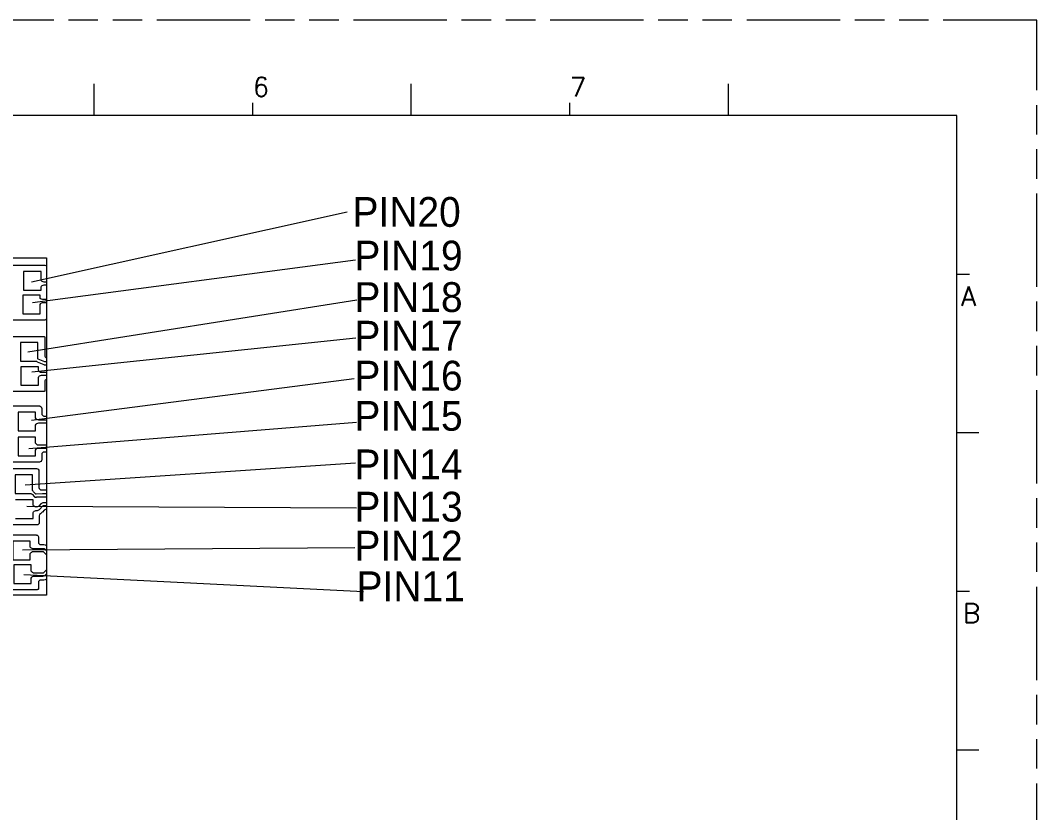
# Model space of a CAD drawing. Extents: x 3811 to 4710, y -385 to -198.
# Drawn here: x 4595.4 to 4698.8, y -278.7 to -198.1 of the extents above; entities that cross this region are included whole.
import ezdxf

# ---------------------------------------------------------------- set-up
doc = ezdxf.new("R2010")
doc.units = 0
doc.linetypes.add('PHANTOM', pattern=[29.5, 9.5, -1.5, 3, -1.5, 3, -1.5, 9.5])
doc.layers.get('0').update_dxf_attribs({"lineweight": 9})
doc.layers.add('0PAPERF', color=2, linetype='PHANTOM', lineweight=9, plot=False)
doc.layers.add('備註', color=1, linetype='Continuous', lineweight=9)
doc.styles.add('SIMPLEX', font='simplex.shx')
doc.styles.get("Standard").update_dxf_attribs({"font": 'PMingLiU.ttf'})

msp = doc.modelspace()

# ---------------------------------------------------------------- linework, layer by layer
for p, q in [((4602.92, -207.82), (4602.92, -204.6)), ((4635.18, -207.82), (4635.18, -204.6)), ((4667.44, -207.82), (4667.44, -204.6)), ((4619.05, -207.82), (4619.05, -206.53)), ((4651.31, -207.82), (4651.31, -206.53)), ((4690.67, -207.82), (4441.62, -207.82)), ((4690.67, -380.09), (4690.67, -207.82)), ((4690.67, -223.95), (4691.96, -223.95)), ((4690.67, -240.08), (4692.92, -240.08)), ((4690.67, -256.21), (4691.96, -256.21)), ((4690.67, -272.34), (4692.92, -272.34))]:
    msp.add_line(p, q)
at = {"linetype": 'Continuous'}
for points in [[(4591.24, -224.74), (4591.69, -224.29, -0.017055), (4591.73, -224.26), (4591.76, -224.22, -0.198937), (4592.15, -224.06), (4592.21, -224.06, -0.015751), (4592.26, -224.06), (4592.46, -224.06, 0.3821), (4592.68, -223.81), (4592.68, -223.16, -0.41432), (4592.75, -223.09), (4592.8, -223.09, 0.414946), (4592.82, -223.07, -0.414776), (4592.83, -223.06), (4595.71, -223.06), (4595.71, -223.06), (4597.9, -223.06, -0.189776), (4598.07, -223.13)], [(4598.07, -228.47, -0.329349), (4597.83, -228.65), (4595.58, -228.65), (4595.58, -228.65), (4592.76, -228.65, -0.415004), (4592.75, -228.64, 0.415004), (4592.74, -228.63, -0.414365), (4592.68, -228.57), (4592.68, -227.91, 0.381968), (4592.46, -227.66), (4592.26, -227.66)], [(4591.24, -232.16), (4591.89, -232.16), (4592.43, -231.62, 0.167277), (4592.48, -231.46), (4592.48, -230.54, -0.414253), (4592.73, -230.29), (4595.71, -230.29), (4595.71, -230.29), (4597.8, -230.29, -0.415404), (4597.81, -230.3, 0.415404), (4597.82, -230.31, -0.41439), (4597.89, -230.38), (4597.89, -232.24, 0.331263), (4598.07, -232.48)], [(4598.07, -234.67, 0.331226), (4597.89, -234.91), (4597.89, -235.85, -0.415651), (4597.88, -235.85, 0.416079), (4597.88, -235.86, -0.41441), (4597.83, -235.91), (4595.58, -235.91), (4595.58, -235.91), (4592.8, -235.91, -0.414081), (4592.55, -235.66), (4592.55, -234.51, 0.175809), (4592.49, -234.35), (4592.37, -234.23, 0.147764), (4592.24, -234.17), (4591.24, -234.17)], [(4591.24, -238.66), (4591.31, -238.59, -0.198918), (4591.7, -238.43), (4591.98, -238.43, 0.414074), (4592.23, -238.18), (4592.23, -237.48, -0.414858), (4592.24, -237.46, 0.414858), (4592.26, -237.44, -0.414398), (4592.33, -237.37), (4595.71, -237.37), (4595.71, -237.37), (4597.34, -237.37, -0.414106), (4597.59, -237.62), (4597.59, -238.15, 0.381799), (4597.81, -238.4), (4598.01, -238.4, -0.015786), (4598.06, -238.4), (4598.07, -238.4)], [(4598.12, -242.06), (4598.06, -242.06, -0.015787), (4598.01, -242.06), (4597.81, -242.06, 0.382075), (4597.59, -242.31), (4597.59, -242.84, -0.414254), (4597.34, -243.09), (4595.58, -243.09), (4595.58, -243.09), (4592.31, -243.09, -0.414411), (4592.26, -243.05), (4592.26, -243.02, 0.414713), (4592.24, -243, -0.414859), (4592.23, -242.98), (4592.23, -242.28, 0.414099), (4591.98, -242.03), (4591.7, -242.03, -0.198878), (4591.31, -241.87), (4591.24, -241.8)], [(4591.24, -244.83, -0.080759), (4591.41, -244.8), (4591.69, -244.8, 0.414081), (4591.94, -244.55), (4591.94, -243.84, -0.414769), (4591.96, -243.83, 0.414769), (4591.97, -243.82, -0.414326), (4592.05, -243.74), (4595.71, -243.74), (4595.71, -243.74), (4597.05, -243.74, -0.414081), (4597.3, -243.99), (4597.3, -245.67, 0.414106), (4597.55, -245.92), (4597.55, -245.92), (4598.07, -245.91)], [(4598.07, -247.91), (4597.98, -247.91, 0.155549), (4597.84, -247.97), (4597.65, -248.17), (4597.65, -248.17, -0.016602), (4597.61, -248.21), (4597.57, -248.25, -0.065692), (4597.46, -248.33), (4597.46, -248.34, 0.265181), (4597.33, -248.55), (4597.33, -249.22, -0.414254), (4597.08, -249.47), (4595.58, -249.47), (4595.58, -249.47), (4592.05, -249.47, -0.414411), (4592.01, -249.42), (4592.01, -249.4, 0.414504), (4591.98, -249.37, -0.414504), (4591.94, -249.34), (4591.94, -248.65, 0.414253), (4591.69, -248.4), (4591.42, -248.4)], [(4591.24, -251.59), (4591.49, -251.58, 0.401318), (4591.73, -251.33), (4591.73, -250.72, -0.414257), (4591.98, -250.47), (4595.71, -250.47), (4595.71, -250.47), (4597.03, -250.47, -0.414728), (4597.05, -250.49, 0.414728), (4597.07, -250.51, -0.41429), (4597.25, -250.69), (4597.25, -251.23, 0.414254), (4597.5, -251.48), (4597.78, -251.48, -0.137784), (4598.07, -251.56)], [(4598.07, -255, -0.137783), (4597.78, -255.08), (4597.5, -255.08, 0.414254), (4597.25, -255.33), (4597.25, -256, -0.414453), (4597.2, -256.05), (4597.16, -256.05, 0.416826), (4597.15, -256.06, -0.416826), (4597.15, -256.06), (4595.58, -256.06), (4595.58, -256.06), (4592.08, -256.06, -0.414254), (4591.83, -255.81), (4591.83, -255.28, 0.381963), (4591.61, -255.03), (4591.3, -255.03, -0.015786), (4591.25, -255.03), (4591.21, -255.03)]]:
    msp.add_lwpolyline(points, format="xyb", dxfattribs=at)
at = {"color": 8, "linetype": 'Continuous'}
for points in [[(4598.07, -224.77), (4597.85, -224.77, 0.019287), (4597.84, -224.77), (4597.83, -224.77, -0.294231), (4597.51, -224.55), (4597.51, -223.69), (4595.74, -223.69), (4595.74, -225.59), (4597.51, -225.59), (4597.51, -225.27, -0.287763), (4597.82, -225.05), (4598.07, -225.05)], [(4598.07, -226.55), (4597.65, -226.55, -0.272803), (4597.44, -226.43), (4597.44, -226.11), (4595.67, -226.11), (4595.67, -228.01), (4597.44, -228.01), (4597.44, -227.05, -0.299246), (4597.77, -226.83, 0.016299), (4597.78, -226.83), (4598.07, -226.83)]]:
    msp.add_lwpolyline(points, format="xyb", dxfattribs=at)
at = {"color": 200, "linetype": 'Continuous'}
for points in [[(4598.07, -232.89), (4597.9, -232.89), (4597.23, -232.6, -0.069108), (4597.18, -232.52), (4597.18, -230.92), (4595.41, -230.92), (4595.41, -232.82), (4597.01, -232.82), (4597.01, -232.82, 0.071716), (4597.05, -232.83), (4597.05, -232.83, 0.165174), (4597.13, -232.87), (4597.8, -233.16, 0.123327), (4597.87, -233.18), (4598.07, -233.18)], [(4598.07, -233.97), (4597.58, -233.97, 0.016302), (4597.57, -233.97, -0.299973), (4597.24, -233.75), (4597.24, -233.38), (4595.47, -233.38), (4595.47, -235.27), (4597.24, -235.27), (4597.24, -234.47, -0.299246), (4597.57, -234.25, 0.012597), (4597.58, -234.25), (4598.07, -234.25)]]:
    msp.add_lwpolyline(points, format="xyb", dxfattribs=at)
at = {"color": 58, "linetype": 'Continuous'}
for points in [[(4598.07, -238.81, 0.035579), (4598.01, -238.81, 0.01265), (4598.01, -238.81), (4597.29, -238.81, 0.012529), (4597.28, -238.81, -0.299973), (4596.95, -238.59), (4596.95, -238), (4595.18, -238), (4595.18, -239.9), (4596.95, -239.9), (4596.95, -239.31, -0.299729), (4597.28, -239.1), (4598.01, -239.1, 0.01012), (4598.02, -239.1, -0.127966), (4598.07, -239.11, -0.127966)], [(4598.07, -241.35, -0.136802), (4598.01, -241.37, 0.012545), (4598.01, -241.37), (4597.29, -241.37, 0.012529), (4597.28, -241.37, 0.005916), (4597.27, -241.37), (4597.27, -241.37, -0.289093), (4596.95, -241.15), (4596.95, -240.56), (4595.18, -240.56), (4595.18, -242.46), (4596.95, -242.46), (4596.95, -241.87, -0.289904), (4597.27, -241.65, 0.005982), (4597.28, -241.65, 0.016299), (4597.29, -241.65), (4598.01, -241.65, 0.014726), (4598.02, -241.65, 0.030859), (4598.07, -241.65, 0.030859)]]:
    msp.add_lwpolyline(points, format="xyb", dxfattribs=at)
at = {"color": 18, "linetype": 'Continuous'}
for points in [[(4598.07, -246.32), (4597.68, -246.32, 0.053191), (4597.65, -246.32), (4597.03, -246.33, 0.079975), (4596.98, -246.34), (4596.74, -246.09, -0.092395), (4596.66, -245.98), (4596.66, -244.38), (4594.89, -244.38), (4594.89, -246.27), (4596.48, -246.27, -0.095789), (4596.59, -246.35, 0.022204), (4596.6, -246.36), (4596.84, -246.6, 0.221426), (4596.95, -246.65), (4596.99, -246.65, 0.185148), (4597.09, -246.61), (4597.68, -246.61, 0.030844), (4597.69, -246.61), (4598.07, -246.6)], [(4598.07, -247.22), (4597.77, -247.22, 0.012507), (4597.76, -247.22, 0.197808), (4597.49, -247.34), (4597.48, -247.34), (4597.29, -247.55), (4597.28, -247.55, -0.198967), (4597.03, -247.66, 0.011221), (4597.03, -247.66, -0.29972), (4596.7, -247.44), (4596.7, -246.93), (4594.93, -246.93)], [(4594.93, -248.83), (4596.7, -248.83), (4596.7, -248.22, -0.269789), (4596.99, -248.01), (4597.07, -248.01, 0.012346), (4597.08, -248.01, 0.197749), (4597.35, -247.89), (4597.35, -247.89), (4597.69, -247.54), (4597.69, -247.54, -0.189152), (4597.76, -247.51, 0.009946), (4597.76, -247.51), (4598.07, -247.5)]]:
    msp.add_lwpolyline(points, format="xyb", dxfattribs=at)
at = {"color": 5, "linetype": 'Continuous'}
for points in [[(4598.07, -252.12), (4597.96, -252, 0.017021), (4597.95, -252, 0.184433), (4597.69, -251.89, 0.024012), (4597.68, -251.89), (4596.68, -251.89, -0.217899), (4596.42, -251.75), (4596.42, -251.11), (4594.65, -251.11), (4594.65, -253.01), (4596.42, -253.01), (4596.42, -252.39, -0.299487), (4596.75, -252.17, 0.019375), (4596.76, -252.17), (4597.67, -252.17, 0.019436), (4597.68, -252.17, -0.199348), (4597.75, -252.21, 0.014198), (4597.76, -252.21), (4598.07, -252.52)], [(4598.07, -254.04), (4597.75, -254.36), (4597.75, -254.36, -0.189355), (4597.68, -254.39, 0.010019), (4597.68, -254.39), (4596.85, -254.39, 0.012529), (4596.85, -254.39), (4596.84, -254.39, -0.293995), (4596.52, -254.17), (4596.52, -253.53), (4594.75, -253.53), (4594.75, -255.42), (4596.52, -255.42), (4596.52, -254.89, -0.292775), (4596.84, -254.67), (4596.85, -254.67), (4597.67, -254.67, 0.012475), (4597.68, -254.67, 0.199292), (4597.96, -254.56), (4597.96, -254.56), (4598.07, -254.45)]]:
    msp.add_lwpolyline(points, format="xyb", dxfattribs=at)
at = {"layer": '0PAPERF'}
for p, q in [((4698.8, -198.14), (4434.2, -198.14)), ((4698.8, -385.26), (4698.8, -198.14))]:
    msp.add_line(p, q, dxfattribs=at)
at = {"layer": '備註', "color": 1, "linetype": 'Continuous'}
for p, q in [((4596.55, -224.75), (4628.67, -217.64)), ((4596.64, -226.83), (4629.49, -222.49)), ((4596.17, -231.88), (4629.65, -226.59)), ((4596.58, -233.91), (4629.55, -230.44)), ((4596.54, -238.82), (4629.36, -234.59)), ((4596.27, -241.7), (4629.6, -239.03)), ((4595.91, -245.39), (4629.5, -243.16)), ((4596.07, -247.55), (4629.59, -247.73)), ((4595.63, -252), (4629.42, -251.76)), ((4595.75, -254.51), (4630.33, -256.25))]:
    msp.add_line(p, q, dxfattribs=at)
msp.add_lwpolyline([(4591.24, -222.31), (4598.07, -222.31), (4598.07, -256.62), (4591.24, -256.62)], close=True, dxfattribs=at)

# ---------------------------------------------------------------- texts
at = {"style": 'SIMPLEX'}
for s, height, p in [('6', 1.94, (4619.05, -205.89)), ('7', 1.94, (4651.31, -205.89)), ('A', 1.96, (4691.11, -227.18)), ('B', 1.96, (4691.29, -259.44))]:
    msp.add_text(s, height=height, dxfattribs=at).set_placement(p)
at = {"layer": '備註', "color": 1, "lineweight": 0, "char_height": 3.0289, "attachment_point": 3}
for s, insert in [('{\\fPMingLiU|b0|i0|c136|p2;\\C256; PIN20}', (4640.21, -216.12)), ('{\\fPMingLiU|b0|i0|c136|p2;\\C256; PIN19}', (4640.4, -220.56)), ('{\\fPMingLiU|b0|i0|c136|p2;\\C256; PIN18}', (4640.4, -224.78)), ('{\\fPMingLiU|b0|i0|c136|p2;\\C256; PIN17}', (4640.4, -228.71)), ('{\\fPMingLiU|b0|i0|c136|p2;\\C256; PIN16}', (4640.4, -232.77)), ('{\\fPMingLiU|b0|i0|c136|p2;\\C256; PIN15}', (4640.4, -236.86)), ('{\\fPMingLiU|b0|i0|c136|p2;\\C256; PIN14}', (4640.4, -241.8)), ('{\\fPMingLiU|b0|i0|c136|p2;\\C256; PIN13}', (4640.4, -246.1)), ('{\\fPMingLiU|b0|i0|c136|p2;\\C256; PIN12}', (4640.4, -250.07)), ('{\\fPMingLiU|b0|i0|c136|p2;\\C256; PIN11}', (4640.62, -254.2))]:
    msp.add_mtext(s, dxfattribs=dict(at, insert=insert))

doc.saveas('drawing.dxf')
